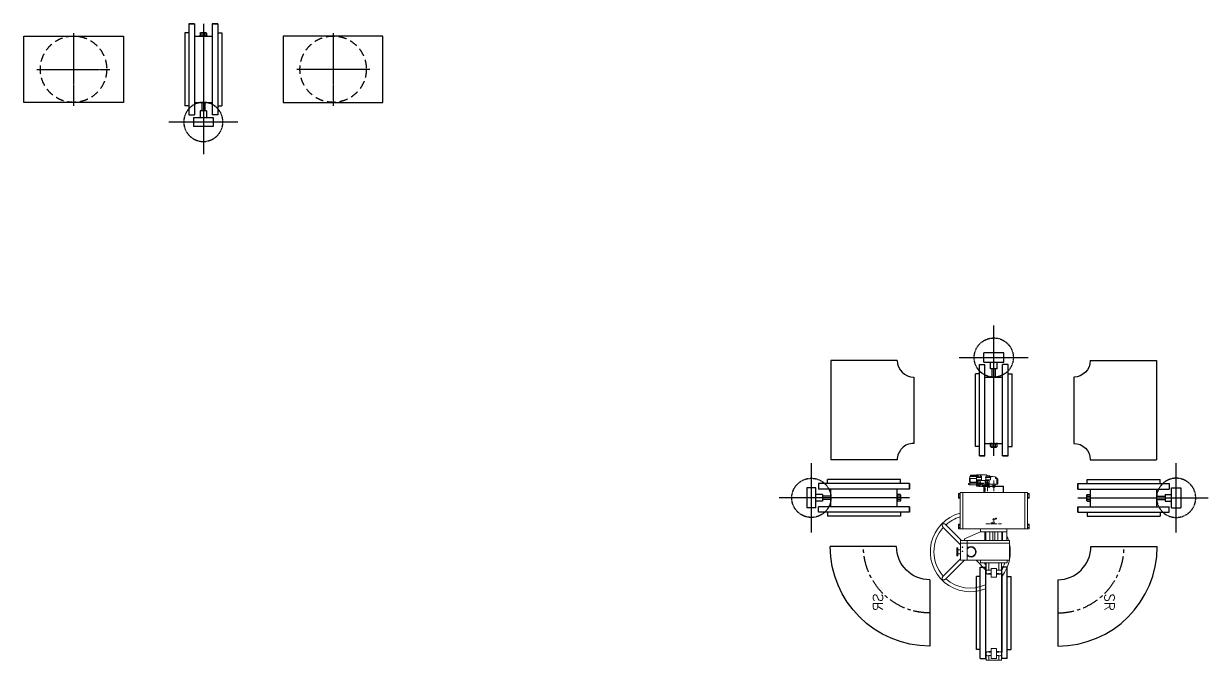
# Model space of a CAD drawing. Extents: x -181672 to 290600, y -29000 to 395522.
# Drawn here: x -144435 to -135363, y 34544 to 39419 of the extents above; entities that cross this region are included whole.
import ezdxf

# ---------------------------------------------------------------- set-up
doc = ezdxf.new("R2010")
doc.units = 0
doc.header["$LTSCALE"] = 10
for name, pattern in [('XFM7P20PCW$0$CENTER', [2, 1.25, -0.25, 0.25, -0.25]), ('XFM7P20PCW$0$CENTER2', [1.125, 0.75, -0.125, 0.125, -0.125]), ('XFM7P20PCW$0$CENTERX2', [20.32, 12.7, -2.54, 2.54, -2.54]), ('XFM7P20PCW$0$HIDDEN', [9.525, 6.35, -3.175])]:
    doc.linetypes.add(name, pattern=pattern)
for name, color, linetype in [('XFM7P20PCW$0$M-CWTR-CENT', 252, 'XFM7P20PCW$0$CENTER'), ('XFM7P20PCW$0$M-CWTR-VAVE', 252, 'Continuous'), ('XFM7P20PCW$0$P-PCWR-20.7-P', 252, 'Continuous')]:
    doc.layers.add(name, color=color, linetype=linetype)
doc.styles.add('XFM7P20PCW$0$Standard', font='txt.shx', dxfattribs={"bigfont": 'chineset.shx'})

# ---------------------------------------------------------------- blocks, each defined once
blk = doc.blocks.new('XFM7P20PCW$0$控制閥 500A ON OFF')
at = {"linetype": 'Continuous', "lineweight": 15}
for p, q in [((-247.9, 1033), (-249.8, 1033)), ((-249.8, 1003), (-249.8, 1033)), ((-249.8, 1003), (-246, 1003)), ((-247, 1044), (-247.9, 1033)), ((-194.5, 1044), (-247, 1044)), ((-194.9, 1029), (-246.7, 1029)), ((-246, 1003), (-245.8, 1001)), ((-197.3, 1001), (-245.8, 1001)), ((-239.3, 1054), (-242.3, 1051)), ((-242.3, 1051), (-242.3, 1044)), ((-229.7, 1051), (-242.3, 1051)), ((-239.3, 1054), (-228.5, 1054)), ((-235.9, 1001), (-235.9, 993.7)), ((-234.3, 993.4), (-234.3, 1001)), ((-228.5, 1054), (-229.7, 1051)), ((-229.7, 1051), (-229.7, 1047)), ((-229.7, 1047), (-222.4, 1047)), ((-228.5, 1054), (-227.6, 1054)), ((-227.7, 1054), (-221.2, 1054)), ((-225.5, 1049), (-227.6, 1054)), ((-222.4, 1049), (-225.6, 1049)), ((-225.5, 1047), (-225.5, 1049)), ((-222.4, 1051), (-221.2, 1054)), ((-222.4, 1047), (-222.4, 1051)), ((-194.5, 1051), (-222.4, 1051)), ((-221.2, 1054), (-194.5, 1054)), ((-197.3, 1001), (-197.3, 1003)), ((-192.3, 1003), (-197.3, 1003)), ((-195.3, 1001), (-197.3, 1001)), ((-196.3, 1040), (-196.3, 1036.9)), ((-195.9, 1036.5), (-156.6, 1036.5)), ((-195.3, 1002), (-185.3, 1002)), ((-195.3, 994.5), (-195.3, 1002)), ((-194.9, 1036.5), (-194.9, 1020.5)), ((-194.8, 1041.5), (-157.7, 1041.5)), ((-194.5, 1058), (-194.5, 1041.5)), ((-194.5, 1058), (-189.6, 1058)), ((-194.5, 1019.5), (-194.5, 1013)), ((-194.5, 1006), (-194.5, 1013)), ((-185.3, 1013), (-194.5, 1013)), ((-185.3, 1006), (-194.5, 1006)), ((-159.1, 1019), (-193.4, 1019)), ((-192.3, 1003), (-192.3, 1002)), ((-185.3, 1003), (-192.3, 1003)), ((-189.6, 1041.5), (-189.6, 1058)), ((-189.6, 1058), (-185.3, 1058)), ((-189.6, 1013), (-189.6, 1019)), ((-185.3, 1058), (-185.3, 1041.5)), ((-178.8, 1058), (-185.3, 1058)), ((-185.3, 1019), (-185.3, 1013)), ((-185.3, 991.4), (-185.3, 1013)), ((-185.3, 1013), (-181.3, 1013)), ((-183.7, 1011), (-184.3, 996.2)), ((-184.2, 1041.5), (-182.6, 1050.6)), ((-183.7, 1019), (-183.7, 1014)), ((-181.3, 1014), (-183.7, 1014)), ((-183.7, 1011), (-168.8, 1011)), ((-182.4, 1051.9), (-182.6, 1050.6)), ((-182.4, 1051.9), (-181.8, 1055.5)), ((-181.3, 1011), (-181.3, 1019)), ((-178.8, 1058), (-127.5, 1058)), ((-171.3, 1011), (-171.3, 1019)), ((-170.4, 1014), (-171.3, 1014)), ((-170.4, 1013), (-171.3, 1013)), ((-170.4, 1014), (-157.2, 1014)), ((-170.4, 1013), (-128.2, 1013)), ((-168.3, 996.2), (-168.8, 1011)), ((-157.6, 1020.5), (-157.6, 1036.5)), ((-157.2, 1042.9), (-157.2, 1041.4)), ((-157.2, 1036.5), (-157.2, 1014)), ((-156.3, 1036.9), (-156.3, 1040)), ((-127, 1013), (-128.2, 1013)), ((-126, 1013), (-127, 1013)), ((-127, 986), (-127, 1013)), ((-126.9, 1040), (-126.9, 1036.9)), ((-126.5, 1036.5), (-87.3, 1036.5)), ((-126, 1013), (-115.5, 1013)), ((-125.5, 1036.5), (-125.5, 1020.5)), ((-125.4, 1041.5), (-88.4, 1041.5)), ((-89.7, 1019), (-124.1, 1019)), ((-115.5, 1050.4), (-115.4, 1051.1)), ((-115.5, 1041.5), (-115.5, 1050.4)), ((-115.5, 1013), (-115.5, 1019)), ((-115.5, 996), (-115.5, 1013)), ((-114.4, 1011), (-114.9, 996)), ((-114.4, 1011), (-99.4, 1011)), ((-111.9, 1011), (-111.9, 1019)), ((-101.9, 1011), (-101.9, 1019)), ((-100.6, 1049), (-97.3, 1049)), ((-98.9, 996), (-99.4, 1011)), ((-97.3, 1049), (-94, 1049)), ((-94, 1047.4), (-94, 1049)), ((-88.3, 1020.5), (-88.3, 1036.5)), ((-86.9, 1036.9), (-86.9, 1040)), ((-50.3, 1040), (-50.1, 1039.9)), ((-50.1, 1039.9), (-50.1, 1030)), ((-39.5, 1031.2), (-50.1, 1039.9)), ((-39.5, 1030), (-50.1, 1030)), ((-39.5, 1030), (-39.5, 1031.2)), ((-39.5, 1031.2), (-39.3, 1031.1)), ((-39.3, 986), (-39.3, 1031.1)), ((-31.5, 1013), (-31.5, 1024.7)), ((-31.5, 986), (-31.5, 1013)), ((-333, 913.3), (-334.4, 911)), ((-334.4, 911), (-334.4, 909)), ((-334.4, 896), (-334.4, 909)), ((-322.3, 913.3), (-333, 913.3)), ((-322.3, 913.3), (-322.3, 909)), ((-321.5, 911), (-322.3, 911)), ((-322.3, 909), (-322.3, 904.7)), ((-321.5, 921), (-301.5, 921)), ((-321.5, 912.1), (-321.5, 921)), ((-321.5, 808.8), (-321.5, 912.1)), ((-301.5, 912.1), (-301.5, 921)), ((-301.5, 921), (174.5, 921)), ((-301.5, 808.8), (-301.5, 912.1)), ((-195.3, 992.9), (-251.8, 992.9)), ((-251.8, 980.5), (-195.3, 980.5)), ((-231.7, 992.9), (-234.3, 993.4)), ((-195.3, 994.5), (-185.3, 994.5)), ((-195.3, 991.4), (-195.3, 994.5)), ((-195.3, 983.6), (-195.3, 991.4)), ((-195.3, 991.4), (-185.3, 991.4)), ((-195.3, 983.6), (-185.3, 983.6)), ((-195.3, 979.7), (-195.3, 983.6)), ((-195.3, 979.7), (-185.3, 979.7)), ((-195.3, 971.4), (-195.3, 979.7)), ((-195.3, 971.4), (-185.3, 971.4)), ((-185.3, 983.6), (-185.3, 991.4)), ((-185, 986), (-185.3, 986)), ((-185.3, 979.7), (-185.3, 983.6)), ((-185.3, 971.4), (-185.3, 979.7)), ((-185.3, 976), (-180.1, 976)), ((-185.3, 971), (-185.3, 971.4)), ((-185, 996.2), (-185, 985.3)), ((-162.5, 996.2), (-185, 996.2)), ((-179, 971), (-179, 971)), ((-179, 971), (-178.4, 971)), ((-173.9, 990.6), (-178.4, 988)), ((-178.4, 988), (-178.4, 982.3)), ((-178.4, 982.3), (-173.9, 979.7)), ((-178.4, 975.7), (-178.4, 982.3)), ((-178.4, 975.7), (-178.4, 968.7)), ((-175.9, 975.7), (-178.4, 975.7)), ((-178.4, 968.7), (-168.4, 968.7)), ((-173.9, 975.7), (-175.9, 975.7)), ((-173.9, 975.7), (-173.9, 979.7)), ((-172.9, 975.7), (-173.9, 975.7)), ((-168.4, 988), (-172.9, 990.6)), ((-172.9, 979.7), (-168.4, 982.3)), ((-172.9, 975.7), (-172.9, 979.7)), ((-170.9, 975.7), (-172.9, 975.7)), ((-168.4, 975.7), (-170.9, 975.7)), ((-168.4, 982.3), (-168.4, 988)), ((-168.4, 975.7), (-168.4, 982.3)), ((-168.4, 968.7), (-168.4, 975.7)), ((-152.5, 971), (-168.4, 971)), ((-162.5, 985.3), (-162.5, 996.2)), ((-162, 986), (-162.5, 986)), ((-142, 994.5), (-162, 994.5)), ((-162, 994.5), (-162, 994.5)), ((-162, 994.5), (-162, 986)), ((-142, 986), (-162, 986)), ((-156.5, 971), (-156.5, 969)), ((-140.5, 969), (-156.5, 969)), ((-152.5, 971), (-152.5, 986)), ((-152.5, 976), (-119.4, 976)), ((-135.8, 971), (-152.5, 971)), ((-142, 986), (-142, 994.5)), ((-127, 986), (-142, 986)), ((-140.5, 969), (-140.5, 971)), ((-138.5, 923.7), (-138.5, 968.3)), ((-136.5, 923.7), (-136.5, 968.3)), ((-114.4, 971), (-135.8, 971)), ((-114.4, 969), (-135.8, 969)), ((-98.5, 923), (-135.8, 923)), ((-120.6, 986), (-127, 986)), ((-120.6, 996), (-120.6, 985.1)), ((-98.1, 996), (-120.6, 996)), ((-119.4, 980.1), (-119.4, 976)), ((-109.9, 990.6), (-114.4, 988)), ((-114.4, 988), (-114.4, 982.3)), ((-114.4, 982.3), (-109.9, 979.7)), ((-114.4, 975.7), (-114.4, 982.3)), ((-114.4, 975.7), (-114.4, 968.7)), ((-111.9, 975.7), (-114.4, 975.7)), ((-114.4, 968.7), (-104.4, 968.7)), ((-109.9, 975.7), (-111.9, 975.7)), ((-109.9, 975.7), (-109.9, 979.7)), ((-108.9, 975.7), (-109.9, 975.7)), ((-109, 968.4), (-109, 964.1)), ((-109, 968.4), (-107.1, 968.4)), ((-109, 964.1), (-108, 963.5)), ((-104.4, 988), (-108.9, 990.6)), ((-108.9, 979.7), (-104.4, 982.3)), ((-108.9, 975.7), (-108.9, 979.7)), ((-106.9, 975.7), (-108.9, 975.7)), ((-108, 968.7), (-108, 968.4)), ((-108, 963.5), (-107.1, 963.5)), ((-107.1, 968.4), (-105.3, 968.4)), ((-101.5, 963.5), (-107.1, 963.5)), ((-104.4, 975.7), (-106.9, 975.7)), ((-105.3, 968.4), (-105.3, 964.1)), ((-105.3, 968.4), (-101.5, 968.4)), ((-104.4, 982.3), (-104.4, 988)), ((-104.4, 975.7), (-104.4, 982.3)), ((-104.4, 968.7), (-104.4, 975.7)), ((8.8, 971), (-104.4, 971)), ((8.8, 969), (-104.4, 969)), ((-101.5, 968.4), (-97.7, 968.4)), ((-101.5, 963.5), (-95.9, 963.5)), ((-99.5, 979.7), (-99.5, 971)), ((-99.5, 979.7), (-99.5, 971)), ((-98.5, 921), (-98.5, 923)), ((-98.1, 985.1), (-98.1, 996)), ((-39.3, 986), (-98.1, 986)), ((-97.7, 968.4), (-97.7, 964.1)), ((-97.7, 968.4), (-95.9, 968.4)), ((-95.9, 968.4), (-94, 968.4)), ((-95.9, 963.5), (-95, 963.5)), ((-95, 968.4), (-95, 969)), ((-95, 963.5), (-94, 964.1)), ((-94, 968.4), (-94, 964.1)), ((-71.5, 986), (-71.5, 971)), ((-71, 968.4), (-71, 964.1)), ((-71, 968.4), (-69.1, 968.4)), ((-71, 964.1), (-70, 963.5)), ((-70, 969), (-70, 968.4)), ((-70, 963.5), (-69.1, 963.5)), ((-69.1, 968.4), (-67.3, 968.4)), ((-63.5, 963.5), (-69.1, 963.5)), ((-67.3, 968.4), (-67.3, 964.1)), ((-67.3, 968.4), (-63.5, 968.4)), ((-63.5, 968.4), (-59.7, 968.4)), ((-63.5, 963.5), (-57.9, 963.5)), ((-59.7, 968.4), (-59.7, 964.1)), ((-59.7, 968.4), (-57.9, 968.4)), ((-57.9, 968.4), (-56, 968.4)), ((-57.9, 963.5), (-57, 963.5)), ((-57, 968.4), (-57, 969)), ((-57, 963.5), (-56, 964.1)), ((-56, 968.4), (-56, 964.1)), ((-55.5, 971), (-55.5, 986)), ((-53, 971), (-53, 986)), ((-39.1, 986), (-39.3, 986)), ((-31.5, 986), (-39.1, 986)), ((-28.5, 921), (-28.5, 923)), ((8.8, 923), (-28.5, 923)), ((9.5, 968.3), (9.5, 923.7)), ((11.5, 968.3), (11.5, 923.7)), ((194.5, 921), (174.5, 921)), ((174.5, 921), (174.5, 912.1)), ((174.5, 912.1), (174.5, 808.8)), ((194.5, 921), (194.5, 912.1)), ((194.5, 912.1), (194.5, 808.8)), ((195.3, 911), (194.5, 911)), ((195.3, 909), (195.3, 913.3)), ((195.3, 913.3), (206, 913.3)), ((195.3, 904.7), (195.3, 909)), ((207.4, 911), (206, 913.3)), ((207.4, 909), (207.4, 911)), ((207.4, 896), (207.4, 909)), ((-334.4, 896), (-334.4, 883)), ((-334.4, 883), (-334.4, 881)), ((-334.4, 881), (-333, 878.7)), ((-322.3, 904.7), (-333, 904.7)), ((-322.3, 887.3), (-333, 887.3)), ((-322.3, 878.7), (-333, 878.7)), ((-322.3, 904.7), (-322.3, 896)), ((-322.3, 896), (-322.3, 887.3)), ((-322.3, 887.3), (-322.3, 883)), ((-322.3, 883), (-322.3, 878.7)), ((-322.3, 881), (-321.5, 881)), ((194.5, 881), (195.3, 881)), ((195.3, 904.7), (206, 904.7)), ((195.3, 896), (195.3, 904.7)), ((195.3, 887.3), (195.3, 896)), ((195.3, 887.3), (206, 887.3)), ((195.3, 883), (195.3, 887.3)), ((195.3, 878.7), (195.3, 883)), ((195.3, 878.7), (206, 878.7)), ((206, 878.7), (207.4, 881)), ((207.4, 883), (207.4, 896)), ((207.4, 881), (207.4, 883)), ((-321.5, 802.7), (-321.5, 808.8)), ((-321.5, 644), (-321.5, 802.7)), ((-301.5, 802.7), (-301.5, 808.8)), ((-301.5, 644), (-301.5, 802.7)), ((174.5, 808.8), (174.5, 802.7)), ((174.5, 802.7), (174.5, 644)), ((194.5, 808.8), (194.5, 802.7)), ((194.5, 802.7), (194.5, 644)), ((-452.8, 656.9), (-318.5, 522.3)), ((-309.5, 555), (-432, 677.7)), ((-333, 679.3), (-334.4, 677)), ((-334.4, 677), (-334.4, 675)), ((-334.4, 662), (-334.4, 675)), ((-334.4, 662), (-334.4, 649)), ((-334.4, 649), (-334.4, 647)), ((-334.4, 647), (-333, 644.7)), ((-322.3, 679.3), (-333, 679.3)), ((-322.3, 670.7), (-333, 670.7)), ((-322.3, 653.3), (-333, 653.3)), ((-322.3, 644.7), (-333, 644.7)), ((-322.3, 679.3), (-322.3, 675)), ((-321.5, 677), (-322.3, 677)), ((-322.3, 675), (-322.3, 670.7)), ((-322.3, 670.7), (-322.3, 662)), ((-322.3, 662), (-322.3, 653.3)), ((-322.3, 653.3), (-322.3, 649)), ((-322.3, 649), (-322.3, 644.7)), ((-322.3, 647), (-321.5, 647)), ((-321.5, 644), (-301.5, 644)), ((-301.5, 644), (174.5, 644)), ((-164.5, 644), (-164.5, 621)), ((37.5, 621), (37.5, 644)), ((194.5, 644), (174.5, 644)), ((195.3, 677), (194.5, 677)), ((194.5, 647), (195.3, 647)), ((195.3, 675), (195.3, 679.3)), ((195.3, 679.3), (206, 679.3)), ((195.3, 670.7), (195.3, 675)), ((195.3, 670.7), (206, 670.7)), ((195.3, 662), (195.3, 670.7)), ((195.3, 653.3), (195.3, 662)), ((195.3, 649), (195.3, 653.3)), ((195.3, 653.3), (206, 653.3)), ((195.3, 644.7), (195.3, 649)), ((195.3, 644.7), (206, 644.7)), ((207.4, 677), (206, 679.3)), ((206, 644.7), (207.4, 647)), ((207.4, 675), (207.4, 677)), ((207.4, 662), (207.4, 675)), ((207.4, 649), (207.4, 662)), ((207.4, 647), (207.4, 649)), ((-318.5, 555), (-318.5, 533)), ((-318.5, 555), (-268.5, 555)), ((-288.5, 566.7), (-164.5, 621)), ((-288.5, 555), (-288.5, 566.7)), ((-268.5, 555), (-268.5, 533)), ((-268.5, 555), (-63.5, 555)), ((-164.5, 621), (-164.2, 621)), ((-164.2, 621), (-70.9, 621)), ((-131.5, 621), (-131.5, 555)), ((-124.6, 621), (-124.6, 555)), ((-93.4, 621), (-93.4, 555)), ((-55.9, 621), (-70.9, 621)), ((-70.9, 555), (-70.9, 621)), ((-63.5, 555), (56.5, 555)), ((-55.9, 621), (37.5, 621)), ((-55.9, 555), (-55.9, 621)), ((-33.6, 621), (-33.6, 555)), ((-2.4, 621), (-2.4, 555)), ((4.5, 620.8), (4.5, 621)), ((4.5, 620.8), (37.5, 621)), ((4.5, 555), (4.5, 620.8)), ((37.5, 621), (37.4, 555)), ((56.5, 555), (56.5, 533)), ((-338.5, 498), (-345.5, 498)), ((-345.5, 438), (-345.5, 498)), ((-338.5, 438), (-338.5, 498)), ((-318.5, 483), (-338.5, 483)), ((-318.5, 533), (-268.5, 533)), ((-318.5, 403), (-318.5, 533)), ((-268.5, 533), (-63.5, 533)), ((-268.5, 494.5), (-268.5, 533)), ((-268.5, 494.5), (-268.5, 441.5)), ((-267.9, 494.2), (-268.5, 494.5)), ((-267.6, 488.9), (-267.9, 494.2)), ((-267.6, 488.9), (-267.6, 447.1)), ((-63.5, 533), (56.5, 533)), ((56.5, 533), (56.5, 403)), ((-318.5, 414), (-453.2, 279.5)), ((-432.4, 258.7), (-287.8, 403)), ((-345.5, 438), (-338.5, 438)), ((-338.5, 453), (-318.5, 453)), ((-268.5, 403), (-318.5, 403)), ((-267.9, 441.8), (-268.5, 441.5)), ((-268.5, 403), (-268.5, 441.5)), ((-268.5, 403), (-63.5, 403)), ((-267.9, 441.8), (-267.6, 447.1)), ((-199.4, 403), (-121.5, 324.9)), ((-165, 403), (-165, 383)), ((-165, 383), (38, 383)), ((-121.5, 366.5), (-137.9, 383)), ((-123.5, 365), (-121.5, 365)), ((-123.5, 365), (-123.5, 361)), ((-121.5, 323.1), (-121.5, 383)), ((-101.5, 383), (-101.5, 326.2)), ((-63.5, 403), (56.5, 403)), ((-25.5, 326.2), (-25.5, 383)), ((-5.5, 383), (-5.5, 323.1)), ((-3.5, 365), (-5.5, 365)), ((-3.5, 350), (-3.5, 365)), ((38, 383), (38, 403)), ((-124, 301), (-127, 298)), ((-127, 0), (-127, 298)), ((-121.5, 301), (-124, 301)), ((-124, 301), (-124, 0)), ((-123.5, 361), (-123.5, 350)), ((-123.5, 361), (-121.5, 361)), ((-123.5, 350), (-121.5, 350)), ((-121.5, 323.1), (-121.5, 304)), ((-121.5, 298.6), (-121.5, 304)), ((-83.5, 326.2), (-101.5, 326.2)), ((-101.5, 301), (-83.5, 301)), ((-101.5, 301), (-101.5, 295.4)), ((-101.5, 295.4), (-83.5, 295.4)), ((-83.5, 340), (-43.5, 340)), ((-83.5, 310), (-83.5, 340)), ((-83.5, 310), (-83.5, 273.8)), ((-83.5, 273.8), (-43.5, 273.8)), ((-43.5, 340), (-43.5, 310)), ((-25.5, 326.2), (-43.5, 326.2)), ((-43.5, 310), (-43.5, 273.8)), ((-43.5, 301), (-25.5, 301)), ((-43.5, 295.4), (-25.5, 295.4)), ((-25.5, 295.4), (-25.5, 301)), ((-3.5, 350), (-5.5, 350)), ((-5.5, 304), (-5.5, 323.1)), ((-5.5, 304), (-5.5, 298.6)), ((-3, 301), (-5.5, 301)), ((0, 298), (-3, 301)), ((-3, 0), (-3, 301)), ((0, 298), (0, 0)), ((-127, -298), (-127, 0)), ((-124, 0), (-124, -301)), ((-3, -301), (-3, 0)), ((0, 0), (0, -298)), ((-127, -298), (-124, -301)), ((-124, -301), (-121.5, -301)), ((-121.5, -304), (-121.5, -298.6)), ((-121.5, -304), (-121.5, -323.1)), ((-121.5, -363), (-121.5, -323.1)), ((-83.5, -295.4), (-101.5, -295.4)), ((-101.5, -295.4), (-101.5, -301)), ((-83.5, -301), (-101.5, -301)), ((-101.5, -326.2), (-83.5, -326.2)), ((-101.5, -326.2), (-101.5, -363)), ((-43.5, -273.8), (-83.5, -273.8)), ((-83.5, -273.8), (-83.5, -320)), ((-83.5, -350), (-83.5, -320)), ((-43.5, -350), (-83.5, -350)), ((-43.5, -273.8), (-43.5, -320)), ((-25.5, -295.4), (-43.5, -295.4)), ((-25.5, -301), (-43.5, -301)), ((-43.5, -320), (-43.5, -350)), ((-43.5, -326.2), (-25.5, -326.2)), ((-25.5, -301), (-25.5, -295.4)), ((-25.5, -363), (-25.5, -326.2)), ((-5.5, -298.6), (-5.5, -304)), ((-5.5, -301), (-3, -301)), ((-5.5, -323.1), (-5.5, -304)), ((-5.5, -323.1), (-5.5, -363)), ((-3, -301), (0, -298)), ((-101.5, -363), (-121.5, -363)), ((-101.5, -363), (-25.5, -363)), ((-5.5, -363), (-25.5, -363))]:
    blk.add_line(p, q, dxfattribs=at)
at = {"linetype": 'XFM7P20PCW$0$CENTERX2', "lineweight": 0, "ltscale": 0.25}
for p, q in [((-129.5, 1012), (-129.5, 926)), ((-110.5, 1015), (-110.5, 932)), ((-63.5, 1015), (-63.5, 932)), ((-42.5, 681), (-125.5, 681)), ((-122.5, 681), (-4.5, 681))]:
    blk.add_line(p, q, dxfattribs=at)
at = {"linetype": 'Continuous', "lineweight": 15, "flags": 128}
for points in [[(-39.3, 1031.1), (-37.5, 1029.6), (-35.9, 1028.3), (-34.6, 1027.2), (-33.5, 1026.3), (-32.6, 1025.6), (-32, 1025.1), (-31.6, 1024.8), (-31.5, 1024.7)], [(-234.3, 993.4), (-235.2, 993.5), (-235.8, 993.6), (-235.9, 993.7)]]:
    blk.add_lwpolyline(points, dxfattribs=at)
at = {"linetype": 'Continuous', "lineweight": 15}
for centre, radius in [((-251.8, 986.7), 6.22), ((-47.5, 722), 4), ((-79.5, 686), 4), ((-63.5, 716), 6), ((-63.5, 692), 6), ((-302.5, 502.5), 2.5), ((-302.5, 471.5), 2.5)]:
    blk.add_circle(centre, radius, dxfattribs=at)
for centre, radius, start, end in [((-192.3, 1001), 14.9, 180, 212.74173), ((-194.8, 1040), 1.48, 90, 180), ((-195.9, 1036.9), 0.381, 180, 270), ((-193.4, 1020.5), 1.48, 180, 270), ((-178.8, 1055), 3, 90, 169.93699), ((-176.3, 1035.8), 20.7, 26.30057, 97.4057), ((-159.1, 1020.5), 1.48, 270, 0), ((-157.7, 1040), 1.48, 0, 90), ((-156.6, 1036.9), 0.381, 270, 0), ((-127.5, 1055), 3, 66.96549, 90), ((-125.4, 1040), 1.48, 90, 180), ((-126.5, 1036.9), 0.381, 180, 270), ((-53.9, 1228.1), 185.1, 246.96549, 249.44066), ((-124.1, 1020.5), 1.48, 180, 270), ((-53.9, 1228.1), 185.1, 249.44066, 250.45242), ((-53.9, 1228.1), 185.1, 250.45242, 269.67268), ((-89.7, 1020.5), 1.48, 270, 0), ((-88.4, 1040), 1.48, 0, 90), ((-87.3, 1036.9), 0.381, 270, 0), ((-173.8, 985.3), 11.3, 180, 245.94833), ((-173.4, 985.1), 5.5, 84.61998, 95.38002), ((-173.4, 985.1), 5.5, 264.61998, 275.38002), ((-173.8, 985.3), 11.3, 298.77221, 0), ((-135.8, 968.3), 2.74, 90, 180), ((-135.8, 923.7), 2.74, 180, 270), ((-135.8, 968.3), 0.737, 90, 180), ((-135.8, 923.7), 0.737, 180, 270), ((-109.4, 985.1), 11.2, 180, 243.6122), ((-109.4, 985.1), 5.5, 84.61998, 95.38002), ((-109.4, 985.1), 5.5, 264.61998, 275.38002), ((-109.4, 985.1), 11.3, 296.3878, 0), ((8.8, 968.3), 2.74, 0, 90), ((8.8, 968.3), 0.737, 0, 90), ((8.8, 923.7), 2.74, 270, 0), ((8.8, 923.7), 0.737, 270, 0), ((-243.5, 468), 306.2, 104.75965, 292.36553), ((-243.5, 468), 278.2, 106.28464, 131.90308), ((-243.5, 468), 278.2, 137.96568, 221.90308), ((-441.5, 666.5), 21.6, 122.70379, 147.16499), ((-79.5, 686), 4, 179.99999, 270.00003), ((-79.5, 686), 4, 269.99994, 0.00001), ((-63.5, 716), 6, 179.99999, 270.00002), ((-63.5, 692), 6, 180.00004, 269.99995), ((-63.5, 716), 6, 269.99999, 360), ((-63.5, 692), 6, 270.00003, 359.99998), ((-47.5, 722), 4, 179.99999, 270.00004), ((-47.5, 722), 4, 269.99999, 0.00001), ((-243.5, 468), 306.2, 16.50869, 23.41388), ((-238.5, 468), 40, 221.40962, 138.59038), ((-238.5, 468), 39.4, 221.74578, 138.25422), ((-238.5, 468), 35.8, 215.61143, 144.38857), ((-243.5, 468), 306.2, 348.48279, 11.51721), ((-243.5, 468), 278.2, 328.827, 342.20728), ((-243.5, 468), 306.2, 322.68583, 347.74259), ((-109.8, 313.6), 15.1, 56.45968, 140.6906), ((-109.8, 313.6), 15.1, 219.3094, 303.54032), ((-159.5, 0), 301, 78.89013, 82.74729), ((-17.2, 313.6), 15.1, 39.3094, 123.54032), ((-17.2, 313.6), 15.1, 236.45968, 320.6906), ((32.5, 0), 301, 97.25271, 101.10987), ((-442, 270), 21.6, 212.7041, 237.16478), ((-243.5, 468), 278.2, 227.96568, 294.7599), ((-159.5, 0), 301, 277.25271, 281.10987), ((-109.8, -313.6), 15.1, 56.45968, 140.6906), ((-109.8, -313.6), 15.1, 219.3094, 303.54032), ((32.5, 0), 301, 258.89013, 262.74729), ((-17.2, -313.6), 15.1, 39.3094, 123.54032), ((-17.2, -313.6), 15.1, 236.45968, 320.6906)]:
    blk.add_arc(centre, radius, start, end, dxfattribs=at)
for centre, major_axis, ratio, start_param, end_param in [((-154.8, 981), (449.5, 0), 0.022246, 4.644526, 4.66), ((178.4, 981), (-344, 0), 0.029072, 0.523599, 0.545179)]:
    blk.add_ellipse(centre, major_axis=major_axis, ratio=ratio, start_param=start_param, end_param=end_param, dxfattribs=at)
for points, knots in [([(-247.9, 1033), (-247.9, 1033), (-247.9, 1033), (-247.8, 1032.6), (-247.5, 1031.8), (-247.2, 1030.7), (-246.9, 1029.6), (-246.7, 1029)], [0, 0, 0, 0, 0.111907, 0.330834, 0.539424, 0.753561, 1, 1, 1, 1]), ([(-246, 1003), (-246, 1003), (-246, 1003), (-245.9, 1003.4), (-245.6, 1004.2), (-245.2, 1005.3), (-244.7, 1006.8), (-244.3, 1008.6), (-243.8, 1010.7), (-243.6, 1013), (-243.5, 1015.5), (-243.6, 1017.9), (-243.9, 1020.2), (-244.4, 1022.4), (-245, 1024.5), (-245.8, 1026.8), (-246.4, 1028.2), (-246.7, 1029)], [0, 0, 0, 0, 0.037387, 0.104724, 0.168793, 0.234543, 0.302068, 0.371375, 0.441895, 0.51469, 0.581145, 0.649887, 0.711129, 0.774017, 0.838069, 0.90361, 1, 1, 1, 1]), ([(-185.3, 1013), (-185, 1014.8), (-184.6, 1016.8), (-184.5, 1018.9), (-184.5, 1019)], [0, 0, 0, 0, 0.926768, 1, 1, 1, 1]), ([(-182.6, 1050.6), (-182.9, 1049), (-183.4, 1046), (-183.6, 1043), (-183.6, 1041.5)], [0, 0, 0, 0, 0.5133792, 1, 1, 1, 1]), ([(-178.9, 1056.4), (-179.1, 1056.4), (-179.5, 1056.3), (-180.3, 1055.9), (-181.4, 1054.7), (-182.1, 1053.3), (-182.3, 1052.2), (-182.4, 1051.9)], [0, 0, 0, 0, 0.061827, 0.219757, 0.465993, 0.843311, 1, 1, 1, 1]), ([(-157.2, 1042.9), (-157.3, 1043.2), (-157.3, 1043.8), (-157.4, 1044.5), (-157.6, 1044.9), (-157.7, 1045)], [0, 0, 0, 0, 0.347942, 0.734737, 1, 1, 1, 1]), ([(-115.8, 1053.7), (-115.8, 1053.7), (-115.7, 1053.6), (-115.5, 1053.4), (-115.3, 1052.8), (-115.2, 1052.1), (-115.4, 1051.4), (-115.4, 1051.1)], [0, 0, 0, 0, 0.003105, 0.274178, 0.524471, 0.761994, 1, 1, 1, 1]), ([(-54.9, 1043), (-54.9, 1043), (-54.6, 1043), (-54, 1042.9), (-53.4, 1042.5), (-53.1, 1042.3)], [0, 0, 0, 0, 0.003939, 0.453591, 1, 1, 1, 1]), ([(-53.1, 1042.3), (-52.7, 1042), (-51.9, 1041.4), (-50.9, 1040.5), (-50.3, 1040)], [0, 0, 0, 0, 0.397523, 1, 1, 1, 1]), ([(-334.4, 909), (-334.4, 909.1), (-334.4, 909.9), (-334.1, 911.3), (-333.4, 912.7), (-333, 913.3)], [0, 0, 0, 0, 0.070104, 0.530791, 1, 1, 1, 1]), ([(-333, 904.7), (-333.4, 905.4), (-334.2, 906.8), (-334.3, 908.3), (-334.4, 909)], [0, 0, 0, 0, 0.495458, 1, 1, 1, 1]), ([(-107.1, 963.5), (-107.2, 963.5), (-107.8, 963.5), (-108.4, 963.8), (-109, 964.1)], [0, 0, 0, 0, 0.070215, 1, 1, 1, 1]), ([(-105.3, 964.1), (-105.6, 963.9), (-106.2, 963.6), (-106.8, 963.5), (-107.1, 963.5)], [0, 0, 0, 0, 0.495458, 1, 1, 1, 1]), ([(-101.5, 963.5), (-101.8, 963.5), (-103.1, 963.5), (-104.3, 963.8), (-105.3, 964.1)], [0, 0, 0, 0, 0.241852, 1, 1, 1, 1]), ([(-97.7, 964.1), (-98, 964), (-99.2, 963.7), (-100.5, 963.6), (-101.5, 963.5)], [0, 0, 0, 0, 0.2237132, 1, 1, 1, 1]), ([(-95.9, 963.5), (-95.9, 963.5), (-96.5, 963.5), (-97.2, 963.8), (-97.7, 964.1)], [0, 0, 0, 0, 0.070215, 1, 1, 1, 1]), ([(-94, 964.1), (-94.3, 963.9), (-94.9, 963.6), (-95.6, 963.5), (-95.9, 963.5)], [0, 0, 0, 0, 0.495458, 1, 1, 1, 1]), ([(-69.1, 963.5), (-69.2, 963.5), (-69.8, 963.5), (-70.4, 963.8), (-71, 964.1)], [0, 0, 0, 0, 0.070215, 1, 1, 1, 1]), ([(-67.3, 964.1), (-67.6, 963.9), (-68.2, 963.6), (-68.8, 963.5), (-69.1, 963.5)], [0, 0, 0, 0, 0.495458, 1, 1, 1, 1]), ([(-63.5, 963.5), (-63.8, 963.5), (-65.1, 963.5), (-66.3, 963.8), (-67.3, 964.1)], [0, 0, 0, 0, 0.241851, 1, 1, 1, 1]), ([(-59.7, 964.1), (-60, 964), (-61.2, 963.7), (-62.5, 963.6), (-63.5, 963.5)], [0, 0, 0, 0, 0.2237133, 1, 1, 1, 1]), ([(-57.9, 963.5), (-57.9, 963.5), (-58.5, 963.5), (-59.2, 963.8), (-59.7, 964.1)], [0, 0, 0, 0, 0.070215, 1, 1, 1, 1]), ([(-56, 964.1), (-56.3, 963.9), (-56.9, 963.6), (-57.6, 963.5), (-57.9, 963.5)], [0, 0, 0, 0, 0.495458, 1, 1, 1, 1]), ([(206, 913.3), (206.4, 912.6), (207.2, 911.2), (207.3, 909.7), (207.4, 909)], [0, 0, 0, 0, 0.495458, 1, 1, 1, 1]), ([(207.4, 909), (207.4, 908.9), (207.4, 908.1), (207.1, 906.6), (206.4, 905.3), (206, 904.7)], [0, 0, 0, 0, 0.070103, 0.530791, 1, 1, 1, 1]), ([(-334.4, 896), (-334.4, 896.7), (-334.3, 898.5), (-333.9, 901.4), (-333.3, 903.6), (-333, 904.7)], [0, 0, 0, 0, 0.239358, 0.617579, 1, 1, 1, 1]), ([(-333, 887.3), (-333.2, 888), (-333.7, 889.7), (-334.2, 892.6), (-334.3, 894.9), (-334.4, 896)], [0, 0, 0, 0, 0.220541, 0.607743, 1, 1, 1, 1]), ([(-334.4, 883), (-334.4, 883.1), (-334.4, 883.9), (-334.1, 885.4), (-333.4, 886.7), (-333, 887.3)], [0, 0, 0, 0, 0.070103, 0.530791, 1, 1, 1, 1]), ([(-333, 878.7), (-333.4, 879.4), (-334.2, 880.8), (-334.3, 882.3), (-334.4, 883)], [0, 0, 0, 0, 0.495458, 1, 1, 1, 1]), ([(206, 904.7), (206.3, 903.6), (206.9, 901.4), (207.3, 898.5), (207.4, 896.7), (207.4, 896)], [0, 0, 0, 0, 0.378555, 0.760641, 1, 1, 1, 1]), ([(207.4, 896), (207.3, 894.9), (207.2, 892.6), (206.7, 889.7), (206.2, 888), (206, 887.3)], [0, 0, 0, 0, 0.38687, 0.779459, 1, 1, 1, 1]), ([(206, 887.3), (206.4, 886.6), (207.2, 885.2), (207.3, 883.7), (207.4, 883)], [0, 0, 0, 0, 0.495459, 1, 1, 1, 1]), ([(207.4, 883), (207.4, 882.9), (207.4, 882.1), (207.1, 880.7), (206.4, 879.3), (206, 878.7)], [0, 0, 0, 0, 0.070104, 0.530791, 1, 1, 1, 1]), ([(-459.7, 678.2), (-459.5, 678), (-459, 677.4), (-458.5, 675.7), (-458.1, 673.3), (-457.8, 670.4), (-457.2, 667.5), (-456.6, 664.8), (-455.9, 662.5), (-455.2, 660.6), (-454.4, 659), (-453.6, 657.8), (-453, 657.2), (-452.8, 656.9)], [0, 0, 0, 0, 0.04024, 0.125933, 0.24095, 0.35906, 0.480468, 0.604732, 0.69388, 0.785137, 0.858718, 0.934297, 1, 1, 1, 1]), ([(-432, 677.7), (-432.2, 677.9), (-433, 678.7), (-434.8, 679.7), (-437, 680.7), (-439.4, 681.4), (-442.1, 682.1), (-445.2, 682.7), (-448.2, 683.1), (-450.8, 683.5), (-452.5, 684.1), (-453, 684.5), (-453.2, 684.7)], [0, 0, 0, 0, 0.05778, 0.194073, 0.284362, 0.377252, 0.50056, 0.627345, 0.754911, 0.885783, 0.958082, 1, 1, 1, 1]), ([(-334.4, 675), (-334.4, 675.1), (-334.4, 675.9), (-334.1, 677.3), (-333.4, 678.7), (-333, 679.3)], [0, 0, 0, 0, 0.070104, 0.530791, 1, 1, 1, 1]), ([(-333, 670.7), (-333.4, 671.4), (-334.2, 672.8), (-334.3, 674.3), (-334.4, 675)], [0, 0, 0, 0, 0.495458, 1, 1, 1, 1]), ([(-334.4, 662), (-334.4, 662.7), (-334.3, 664.5), (-333.9, 667.4), (-333.3, 669.6), (-333, 670.7)], [0, 0, 0, 0, 0.239357, 0.617579, 1, 1, 1, 1]), ([(-333, 653.3), (-333.2, 654), (-333.7, 655.7), (-334.2, 658.6), (-334.3, 660.9), (-334.4, 662)], [0, 0, 0, 0, 0.220542, 0.607743, 1, 1, 1, 1]), ([(-334.4, 649), (-334.4, 649.1), (-334.4, 649.9), (-334.1, 651.4), (-333.4, 652.7), (-333, 653.3)], [0, 0, 0, 0, 0.070104, 0.530791, 1, 1, 1, 1]), ([(-333, 644.7), (-333.4, 645.4), (-334.2, 646.8), (-334.3, 648.3), (-334.4, 649)], [0, 0, 0, 0, 0.495458, 1, 1, 1, 1]), ([(206, 679.3), (206.4, 678.6), (207.2, 677.2), (207.3, 675.7), (207.4, 675)], [0, 0, 0, 0, 0.495458, 1, 1, 1, 1]), ([(207.4, 675), (207.4, 674.9), (207.4, 674.1), (207.1, 672.6), (206.4, 671.3), (206, 670.7)], [0, 0, 0, 0, 0.070104, 0.530791, 1, 1, 1, 1]), ([(206, 670.7), (206.3, 669.6), (206.9, 667.4), (207.3, 664.5), (207.4, 662.7), (207.4, 662)], [0, 0, 0, 0, 0.378556, 0.760642, 1, 1, 1, 1]), ([(207.4, 662), (207.3, 660.9), (207.2, 658.6), (206.7, 655.7), (206.2, 654), (206, 653.3)], [0, 0, 0, 0, 0.38687, 0.779459, 1, 1, 1, 1]), ([(206, 653.3), (206.4, 652.6), (207.2, 651.2), (207.3, 649.7), (207.4, 649)], [0, 0, 0, 0, 0.495458, 1, 1, 1, 1]), ([(207.4, 649), (207.4, 648.9), (207.4, 648.1), (207.1, 646.7), (206.4, 645.3), (206, 644.7)], [0, 0, 0, 0, 0.070104, 0.530791, 1, 1, 1, 1]), ([(-453.2, 279.5), (-453.4, 279.3), (-454.2, 278.5), (-455.2, 276.7), (-456.2, 274.5), (-456.9, 272.1), (-457.6, 269.4), (-458.2, 266.3), (-458.6, 263.3), (-459, 260.7), (-459.6, 259), (-460, 258.5), (-460.2, 258.3)], [0, 0, 0, 0, 0.0577799, 0.1940727, 0.2843618, 0.3772511, 0.5005591, 0.6273436, 0.7549106, 0.8857833, 0.9580812, 1, 1, 1, 1]), ([(-453.7, 251.8), (-453.5, 252), (-452.9, 252.5), (-451.2, 253), (-448.8, 253.4), (-445.9, 253.7), (-443, 254.3), (-440.3, 254.9), (-438, 255.6), (-436.1, 256.3), (-434.5, 257.1), (-433.3, 257.9), (-432.7, 258.5), (-432.4, 258.7)], [0, 0, 0, 0, 0.040239, 0.125933, 0.24095, 0.35906, 0.480468, 0.604731, 0.69388, 0.785137, 0.858718, 0.934297, 1, 1, 1, 1])]:
    blk.add_open_spline(points, degree=3, knots=knots, dxfattribs=at)
blk = doc.blocks.new('XFM7P20PCW$0$90h-20')
at = {"ltscale": 1000}
for p, q in [((4.36, 25.4), (4.36, 76.2)), ((29.76, 0), (80.56, 0))]:
    blk.add_line(p, q, dxfattribs=at)
for radius in [76.2, 25.4]:
    blk.add_arc((4.36, 0), radius, 0, 90, dxfattribs=at)
at = {"layer": 'XFM7P20PCW$0$M-CWTR-CENT'}
blk.add_arc((4.36, 0), 50.8, 0, 90, dxfattribs=at)
at = {"style": 'XFM7P20PCW$0$Standard'}
blk.add_text('SR', height=7.5, dxfattribs=at).set_placement((40.28, 35.92))
blk = doc.blocks.new('XFM7P20PCW$0$SL20')
at = {"color": 0, "linetype": 'ByBlock'}
for p, q in [((0, -34.925), (0, 34.925)), ((4.28625, 34.925), (0, 34.925)), ((4.28625, -34.925), (4.28625, 34.925)), ((4.28625, 27.94), (7.3025, 27.94)), ((7.3025, -27.94), (7.3025, 27.94)), ((4.28625, -34.925), (0, -34.925)), ((4.28625, -27.94), (7.3025, -27.94))]:
    blk.add_line(p, q, dxfattribs=at)
blk = doc.blocks.new('XFM7P20PCW$0$A$C4E284B51')
at = {"color": 1}
for p, q in [((57710.6, -10947.6), (57710.6, -9949.2)), ((57446.1, -10195.4), (57975.1, -10195.4))]:
    blk.add_line(p, q, dxfattribs=at)
at = {"layer": 'XFM7P20PCW$0$M-CWTR-VAVE'}
for p, q in [((57787, -10160.4), (57634.2, -10160.4)), ((57634.2, -10230.4), (57634.2, -10160.4)), ((57787, -10230.4), (57787, -10160.4)), ((57634.2, -10230.4), (57787, -10230.4)), ((57685.5, -10280.6), (57685.5, -10230.4)), ((57735.7, -10280.6), (57735.7, -10230.4)), ((57735.7, -10280.6), (57685.5, -10280.6)), ((57698, -10344.4), (57698, -10280.6)), ((57723.1, -10344.4), (57723.1, -10280.6)), ((57643.1, -10344.4), (57778.1, -10344.4)), ((57643.1, -10852.4), (57778.1, -10852.4)), ((57685.5, -10875.6), (57685.5, -10857.4)), ((57691.8, -10880.6), (57729.4, -10880.6)), ((57698, -10875.6), (57698, -10857.4)), ((57723.1, -10875.6), (57723.1, -10857.4)), ((57735.7, -10875.6), (57735.7, -10857.4)), ((57643.1, -10947.6), (57600.3, -10947.6)), ((57778.1, -10947.6), (57820.9, -10947.6))]:
    blk.add_line(p, q, dxfattribs=at)
at = {"layer": 'XFM7P20PCW$0$M-CWTR-VAVE', "linetype": 'XFM7P20PCW$0$CENTER2'}
blk.add_circle((57710.6, -10195.4), 150, dxfattribs=at)
at = {"layer": 'XFM7P20PCW$0$M-CWTR-VAVE'}
for centre, radius, start, end in [((57679.2, -10858.8), 6.43, 12.68038, 90), ((57691.8, -10858.8), 6.43, 12.68038, 167.31962), ((57691.8, -10874.2), 6.43, 192.68038, 347.31962), ((57710.6, -10870.6), 18.2, 46.39718, 133.60282), ((57710.6, -10862.4), 18.2, 226.39718, 313.60282), ((57729.4, -10858.8), 6.43, 12.68038, 167.31962), ((57729.4, -10874.2), 6.43, 192.68038, 347.31962), ((57742, -10858.8), 6.43, 90, 167.31962)]:
    blk.add_arc(centre, radius, start, end, dxfattribs=at)
at = {"layer": 'XFM7P20PCW$0$M-CWTR-VAVE', "yscale": 10, "zscale": 10}
for p, xscale in [((57643.1, -10598.4), -10), ((57778.1, -10598.4), 10)]:
    blk.add_blockref('XFM7P20PCW$0$SL20', p, dxfattribs=dict(at, xscale=xscale))
blk = doc.blocks.new('XFM7P20PCW$0$PP-R20(500A)')
for p, q in [((12.7, 63.5), (63.5, 63.5)), ((0, 50.8), (0, 0)), ((76.2, 50.8), (76.2, 0)), ((0, 0), (76.2, 0))]:
    blk.add_line(p, q)
for centre, start, end in [((0, 63.5), 270, 0), ((76.2, 63.5), 180, 270)]:
    blk.add_arc(centre, 12.7, start, end)
blk = doc.blocks.new('XFM7P20PCW$0$SL500')
for p, q in [((0, -34.925), (0, 34.925)), ((4.28625, 34.925), (0, 34.925)), ((4.28625, -34.925), (4.28625, 34.925)), ((4.28625, 27.94), (7.3025, 27.94)), ((7.3025, -27.94), (7.3025, 27.94)), ((4.28625, -34.925), (0, -34.925)), ((4.28625, -27.94), (7.3025, -27.94))]:
    blk.add_line(p, q)
blk = doc.blocks.new('XFM7P20PCW$0$A$C502225d7')
blk.add_blockref('XFM7P20PCW$0$A$C4E284B51', (-56067.5, 12513.8))
at = {"rotation": 90}
blk.add_blockref('XFM7P20PCW$0$A$C4E284B51', (-9949.2, -56466.6), dxfattribs=at)
at = {"xscale": -1, "rotation": 270}
blk.add_blockref('XFM7P20PCW$0$A$C4E284B51', (13235.4, -56466.6), dxfattribs=at)
at = {"layer": 'XFM7P20PCW$0$P-PCWR-20.7-P', "yscale": 10, "zscale": 10}
for name, p, xscale, rotation in [('XFM7P20PCW$0$PP-R20(500A)', (395.7, 2296.4), 10, 270), ('XFM7P20PCW$0$PP-R20(500A)', (2890.4, 2296.4), -10, 90), ('XFM7P20PCW$0$90h-20', (1153.1, 914.6), -10, 90), ('XFM7P20PCW$0$90h-20', (2133, 914.6), 10, 270)]:
    blk.add_blockref(name, p, dxfattribs=dict(at, xscale=xscale, rotation=rotation))
at = {"layer": 'XFM7P20PCW$0$P-PCWR-20.7-P'}
blk.add_blockref('XFM7P20PCW$0$控制閥 500A ON OFF', (1706.6, 363), dxfattribs=at)
at = {"layer": 'XFM7P20PCW$0$P-PCWR-20.7-P', "yscale": 10, "zscale": 10}
for p, xscale in [((1582.6, 363), -10), ((1703.6, 363), 10)]:
    blk.add_blockref('XFM7P20PCW$0$SL500', p, dxfattribs=dict(at, xscale=xscale))
blk = doc.blocks.new('XFM7P20PCW')
at = {"color": 1, "linetype": 'XFM7P20PCW$0$CENTER'}
for p, q in [((-144053.58144, 39347.10047), (-144053.58144, 38787.10047)), ((-142065.44108, 39347.10047), (-142065.44108, 38787.10047)), ((-144333.58144, 39067.10047), (-143773.58144, 39067.10047)), ((-141785.44108, 39067.10047), (-142345.44108, 39067.10047))]:
    blk.add_line(p, q, dxfattribs=at)
at = {"layer": 'XFM7P20PCW$0$P-PCWR-20.7-P'}
for points in [[(-144435.31985, 39324.73112), (-143671.84303, 39324.73112), (-143671.84303, 38815.80179), (-144435.31985, 38815.80179)], [(-141683.70267, 39324.73112), (-142447.17948, 39324.73112), (-142447.17948, 38815.80179), (-141683.70267, 38815.80179)]]:
    blk.add_lwpolyline(points, close=True, dxfattribs=at)
at = {"layer": 'XFM7P20PCW$0$P-PCWR-20.7-P', "color": 1, "linetype": 'XFM7P20PCW$0$HIDDEN'}
for centre in [(-144053.58144, 39070.73112), (-142065.44108, 39070.73112)]:
    blk.add_circle(centre, 254, dxfattribs=at)
at = {"xscale": -1, "rotation": 180}
blk.add_blockref('XFM7P20PCW$0$A$C4E284B51', (-200770.10296, 28471.44619), dxfattribs=at)
blk.add_blockref('XFM7P20PCW$0$A$C502225d7', (-138649.17858, 34544.02911))

msp = doc.modelspace()

# ---------------------------------------------------------------- block references
msp.add_blockref('XFM7P20PCW', (0, 0))

doc.saveas('drawing.dxf')
